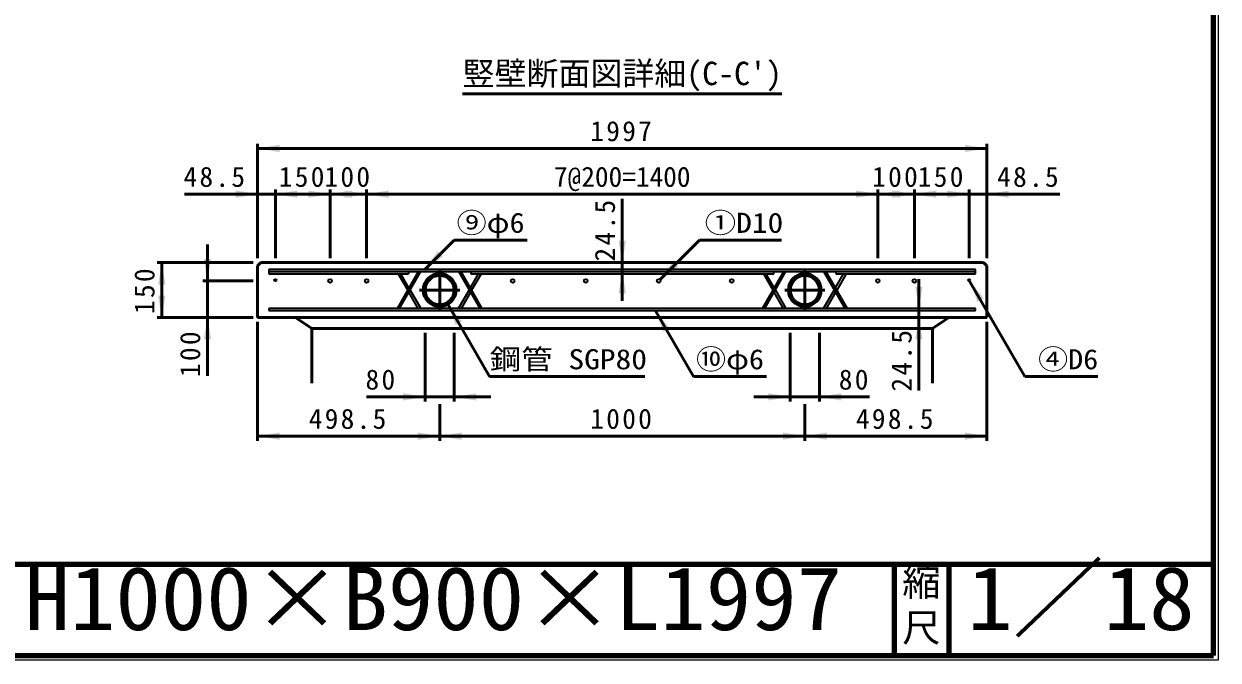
# Model space of a CAD drawing. Units: millimetres, scale not verified, with parts at other scales. Extents: x 100 to 4105, y 100 to 2870.
# Drawn here: x 2797 to 4105, y 100 to 797 of the extents above; entities that cross this region are included whole.
import ezdxf
from ezdxf.enums import TextEntityAlignment as Align

# ---------------------------------------------------------------- set-up
doc = ezdxf.new("R2010")
doc.units = ezdxf.units.MM
doc.header["$LTSCALE"] = 5
doc.linetypes.add('USER2', pattern=[13.4, 10, -1.2, 1, -1.2])
doc.layers.add('V-nasSTD', color=7, linetype='Continuous', lineweight=50)
doc.styles.add('ＭＳ ゴシック', font='')
doc.styles.get('ＭＳ ゴシック').set_extended_font_data('MS Gothic')

msp = doc.modelspace()

# ---------------------------------------------------------------- hatches: boundary and pattern name
at = {"layer": 'V-nasSTD'}
for points in [[(3076.824, 660.232), (3076.824, 656.232), (3052.824, 660.232), (3076.824, 664.232)], [(3827.624, 660.232), (3827.624, 656.232), (3851.624, 660.232), (3827.624, 664.232)], [(3028.824, 610.232), (3028.824, 606.232), (3052.824, 610.232), (3028.824, 614.232)], [(3096.224, 610.232), (3096.224, 606.232), (3072.224, 610.232), (3096.224, 614.232)], [(3108.224, 610.232), (3108.224, 606.232), (3132.224, 610.232), (3108.224, 614.232)], [(3156.224, 610.232), (3156.224, 606.232), (3132.224, 610.232), (3156.224, 614.232)], [(3148.224, 610.232), (3148.224, 606.232), (3172.224, 610.232), (3148.224, 614.232)], [(3196.224, 610.232), (3196.224, 606.232), (3172.224, 610.232), (3196.224, 614.232)], [(3708.224, 610.232), (3708.224, 606.232), (3732.224, 610.232), (3708.224, 614.232)], [(3756.224, 610.232), (3756.224, 606.232), (3732.224, 610.232), (3756.224, 614.232)], [(3748.224, 610.232), (3748.224, 606.232), (3772.224, 610.232), (3748.224, 614.232)], [(3796.224, 610.232), (3796.224, 606.232), (3772.224, 610.232), (3796.224, 614.232)], [(3808.224, 610.232), (3808.224, 606.232), (3832.224, 610.232), (3808.224, 614.232)], [(3875.624, 610.232), (3875.624, 606.232), (3851.624, 610.232), (3875.624, 614.232)], [(3452.224, 559.232), (3456.224, 559.232), (3452.224, 535.232), (3448.224, 559.232)], [(2997.824, 539.232), (3001.824, 539.232), (2997.824, 515.232), (2993.824, 539.232)], [(3252.956, 544.803), (3255.784, 541.974), (3235.985, 527.832), (3250.127, 547.631)], [(3510.608, 533.617), (3513.437, 530.789), (3493.638, 516.647), (3507.78, 536.446)], [(2947.824, 511.232), (2943.824, 511.232), (2947.824, 535.232), (2951.824, 511.232)], [(3452.224, 501.432), (3448.224, 501.432), (3452.224, 525.432), (3456.224, 501.432)], [(3844.824, 494.208), (3841.36, 492.208), (3832.824, 514.993), (3848.288, 496.208)], [(2947.824, 499.232), (2951.824, 499.232), (2947.824, 475.232), (2943.824, 499.232)], [(3777.224, 509.032), (3781.224, 509.032), (3777.224, 485.032), (3773.224, 509.032)], [(3273.224, 468.859), (3269.76, 466.859), (3261.224, 489.644), (3276.688, 470.859)], [(2997.824, 451.232), (2993.824, 451.232), (2997.824, 475.232), (3001.824, 451.232)], [(3500.685, 461.648), (3497.22, 459.648), (3488.685, 482.432), (3504.149, 463.648)], [(3777.224, 451.232), (3773.224, 451.232), (3777.224, 475.232), (3781.224, 451.232)], [(3212.224, 388.232), (3212.224, 392.232), (3236.224, 388.232), (3212.224, 384.232)], [(3292.224, 388.232), (3292.224, 384.232), (3268.224, 388.232), (3292.224, 392.232)], [(3612.224, 388.232), (3612.224, 392.232), (3636.224, 388.232), (3612.224, 384.232)], [(3692.224, 388.232), (3692.224, 384.232), (3668.224, 388.232), (3692.224, 392.232)], [(3076.824, 345.232), (3076.824, 341.232), (3052.824, 345.232), (3076.824, 349.232)], [(3228.224, 345.232), (3228.224, 341.232), (3252.224, 345.232), (3228.224, 349.232)], [(3276.224, 345.232), (3276.224, 341.232), (3252.224, 345.232), (3276.224, 349.232)], [(3628.224, 345.232), (3628.224, 341.232), (3652.224, 345.232), (3628.224, 349.232)], [(3676.224, 345.232), (3676.224, 341.232), (3652.224, 345.232), (3676.224, 349.232)], [(3827.624, 345.232), (3827.624, 341.232), (3851.624, 345.232), (3827.624, 349.232)]]:
    msp.add_hatch(color=256, dxfattribs=at).paths.add_polyline_path(points)

# ---------------------------------------------------------------- linework, layer by layer
at = {"layer": 'V-nasSTD', "lineweight": 100}
for p, q in [((4100, 105), (4100, 2865)), ((105, 205), (4100, 205)), ((3750, 205), (3750, 105)), ((3810, 205), (3810, 105)), ((105, 105), (4100, 105))]:
    msp.add_line(p, q, dxfattribs=at)
at = {"layer": 'V-nasSTD'}
for p, q in [((3277.224, 720.232), (3627.224, 720.232)), ((3052.824, 540.232), (3052.824, 665.232)), ((3851.624, 660.232), (3052.824, 660.232)), ((3851.624, 540.232), (3851.624, 665.232)), ((3072.224, 540.232), (3072.224, 615.232)), ((3132.224, 540.232), (3132.224, 615.232)), ((3172.224, 540.232), (3172.224, 615.232)), ((3732.224, 540.232), (3732.224, 615.232)), ((3772.224, 540.232), (3772.224, 615.232)), ((3832.224, 540.232), (3832.224, 615.232)), ((3052.824, 610.232), (2972.824, 610.232)), ((3072.224, 610.232), (3052.824, 610.232)), ((3132.224, 610.232), (3072.224, 610.232)), ((3172.224, 610.232), (3132.224, 610.232)), ((3172.224, 610.232), (3732.224, 610.232)), ((3452.224, 535.232), (3452.224, 605.232)), ((3732.224, 610.232), (3772.224, 610.232)), ((3772.224, 610.232), (3832.224, 610.232)), ((3832.224, 610.232), (3851.624, 610.232)), ((3851.624, 610.232), (3931.624, 610.232)), ((2997.824, 555.232), (2997.824, 515.232)), ((3267.985, 559.832), (3235.985, 527.832)), ((3267.985, 559.832), (3347.985, 559.832)), ((3536.824, 559.832), (3493.638, 516.647)), ((3536.824, 559.832), (3626.824, 559.832)), ((2942.824, 535.232), (3047.824, 535.232)), ((2947.824, 535.232), (2947.824, 475.232)), ((3056.424, 535.232), (3052.824, 531.632)), ((3052.824, 531.632), (3052.824, 475.232)), ((3848.024, 535.232), (3056.424, 535.232)), ((3452.224, 525.432), (3452.224, 535.232)), ((3452.224, 493.432), (3452.224, 525.432)), ((3851.624, 531.632), (3848.024, 535.232)), ((3851.624, 475.232), (3851.624, 531.632)), ((2992.824, 515.232), (3047.824, 515.232)), ((2997.824, 515.232), (2997.824, 475.232)), ((3777.224, 517.032), (3777.224, 485.032)), ((3893.192, 410.432), (3832.824, 514.993)), ((3306.956, 410.432), (3261.224, 489.644)), ((3777.224, 475.232), (3777.224, 485.032)), ((2942.824, 475.232), (3047.824, 475.232)), ((2997.824, 475.232), (2997.824, 411.232)), ((3052.824, 475.232), (3851.624, 475.232)), ((3112.224, 463.232), (3094.404, 475.232)), ((3530.254, 410.432), (3488.685, 482.432)), ((3777.224, 475.232), (3777.224, 395.232)), ((3810.044, 475.232), (3792.224, 463.232)), ((3052.824, 470.232), (3052.824, 340.232)), ((3112.224, 403.232), (3112.224, 463.232)), ((3112.224, 463.232), (3792.224, 463.232)), ((3236.224, 458.232), (3236.224, 383.232)), ((3268.224, 458.232), (3268.224, 383.232)), ((3636.224, 458.232), (3636.224, 383.232)), ((3668.224, 458.232), (3668.224, 383.232)), ((3792.224, 403.232), (3792.224, 463.232)), ((3851.624, 470.232), (3851.624, 340.232)), ((3306.956, 410.432), (3476.956, 410.432)), ((3530.254, 410.432), (3610.254, 410.432)), ((3973.192, 410.432), (3893.192, 410.432)), ((3236.224, 388.232), (3172.224, 388.232)), ((3268.224, 388.232), (3236.224, 388.232)), ((3252.224, 380.232), (3252.224, 340.232)), ((3308.224, 388.232), (3268.224, 388.232)), ((3596.224, 388.232), (3636.224, 388.232)), ((3636.224, 388.232), (3668.224, 388.232)), ((3652.224, 380.232), (3652.224, 340.232)), ((3668.224, 388.232), (3723.224, 388.232)), ((3252.224, 345.232), (3052.824, 345.232)), ((3652.224, 345.232), (3252.224, 345.232)), ((3851.624, 345.232), (3652.224, 345.232))]:
    msp.add_line(p, q, dxfattribs=at)
at = {"layer": 'V-nasSTD', "lineweight": 35}
for p, q in [((3065.224, 527.832), (3065.224, 525.432)), ((3839.224, 527.832), (3065.224, 527.832)), ((3065.224, 525.432), (3839.224, 525.432)), ((3065.224, 525.432), (3065.224, 523.032)), ((3228.846, 525.432), (3205.521, 485.032)), ((3208.292, 485.032), (3231.617, 525.432)), ((3218.224, 525.432), (3218.224, 523.032)), ((3272.83, 525.432), (3296.155, 485.032)), ((3298.926, 485.032), (3275.601, 525.432)), ((3286.224, 525.432), (3286.224, 523.032)), ((3628.846, 525.432), (3605.521, 485.032)), ((3608.292, 485.032), (3631.617, 525.432)), ((3618.224, 523.032), (3618.224, 525.432)), ((3672.83, 525.432), (3696.155, 485.032)), ((3698.926, 485.032), (3675.601, 525.432)), ((3686.224, 525.432), (3686.224, 523.032)), ((3839.224, 525.432), (3839.224, 527.832)), ((3839.224, 523.032), (3839.224, 525.432)), ((3065.224, 523.032), (3218.224, 523.032)), ((3206.907, 523.032), (3217.183, 505.232)), ((3218.569, 507.632), (3209.678, 523.032)), ((3285.878, 507.632), (3294.769, 523.032)), ((3286.224, 523.032), (3618.224, 523.032)), ((3297.541, 523.032), (3287.264, 505.232)), ((3606.907, 523.032), (3617.183, 505.232)), ((3618.569, 507.632), (3609.678, 523.032)), ((3685.878, 507.632), (3694.769, 523.032)), ((3686.224, 523.032), (3839.224, 523.032)), ((3697.541, 523.032), (3687.264, 505.232)), ((3228.846, 485.032), (3218.569, 502.832)), ((3219.955, 505.232), (3231.617, 485.032)), ((3272.83, 485.032), (3284.493, 505.232)), ((3285.878, 502.832), (3275.601, 485.032)), ((3628.846, 485.032), (3618.569, 502.832)), ((3619.955, 505.232), (3631.617, 485.032)), ((3672.83, 485.032), (3684.493, 505.232)), ((3685.878, 502.832), (3675.601, 485.032)), ((3065.224, 485.032), (3065.224, 482.632)), ((3839.224, 485.032), (3065.224, 485.032)), ((3839.224, 482.632), (3839.224, 485.032)), ((3065.224, 482.632), (3839.224, 482.632))]:
    msp.add_line(p, q, dxfattribs=at)
at = {"layer": 'V-nasSTD', "linetype": 'USER2'}
for p, q in [((3252.224, 527.232), (3252.224, 483.232)), ((3652.224, 527.232), (3652.224, 483.232)), ((3230.224, 505.232), (3274.224, 505.232)), ((3630.224, 505.232), (3674.224, 505.232))]:
    msp.add_line(p, q, dxfattribs=at)
at = {"layer": 'V-nasSTD', "lineweight": 13}
msp.add_lwpolyline([(100, 100), (100, 2870), (4105, 2870), (4105, 100)], close=True, dxfattribs=at)
at = {"layer": 'V-nasSTD', "lineweight": 35}
for centre, radius in [((3072.224, 516.032), 1.2), ((3132.224, 515.232), 2), ((3172.224, 515.232), 2), ((3332.224, 515.232), 2), ((3412.224, 515.232), 2), ((3492.224, 515.232), 2), ((3572.224, 515.232), 2), ((3732.224, 515.232), 2), ((3772.224, 515.232), 2), ((3832.224, 516.032), 1.2)]:
    msp.add_circle(centre, radius, dxfattribs=at)
at = {"layer": 'V-nasSTD'}
for centre, radius in [((3252.224, 505.232), 18), ((3252.224, 505.232), 16), ((3652.224, 505.232), 18), ((3652.224, 505.232), 16)]:
    msp.add_circle(centre, radius, dxfattribs=at)

# ---------------------------------------------------------------- texts
at = {"layer": 'V-nasSTD', "style": 'ＭＳ ゴシック'}
for s, height, p in [("竪壁断面図詳細(C-C')", 25.66, (3452.224, 755.232)), ('7@200=1400', 21.99, (3452.224, 640.232))]:
    msp.add_text(s, height=height, dxfattribs=at).set_placement(p, align=Align.TOP_CENTER)
for s, width, p in [('⑨φ6', 1.1, (3307.985, 589.832)), ('①D10', 1.15, (3585.574, 589.832)), ('鋼管 SGP80', 1.15, (3393.206, 440.432)), ('⑩φ6', 1.1, (3570.254, 440.432)), ('④D6', 1.1, (3940.692, 440.432))]:
    msp.add_text(s, height=21.99, dxfattribs=dict(at, width=width)).set_placement(p, align=Align.TOP_CENTER)
at = {"layer": 'V-nasSTD', "style": 'ＭＳ ゴシック', "width": 1.05}
for s, p in [('1／18', (3830.25, 202.582)), ('H1000×B900×L1997', (2797.5, 202.508))]:
    msp.add_text(s, height=69.65, dxfattribs=at).set_placement(p, align=Align.TOP_LEFT)
at = {"layer": 'V-nasSTD', "style": 'ＭＳ ゴシック'}
for s, p in [('縮', (3758.982, 200.999)), ('尺', (3758.976, 151.01))]:
    msp.add_text(s, height=30.79, dxfattribs=at).set_placement(p, align=Align.TOP_LEFT)
at = {"layer": 'V-nasSTD', "char_height": 21.99, "attachment_point": 2, "style": 'ＭＳ ゴシック'}
for s, insert in [('\\T1.17;1997', (3452.224, 690.232)), ('\\T1.17;48.5', (3006.574, 640.232)), ('\\T1.17;150', (3102.224, 640.232)), ('\\T1.17;100', (3152.224, 640.232)), ('\\T1.17;100', (3752.224, 640.232)), ('\\T1.17;150', (3802.224, 640.232)), ('\\T1.17;48.5', (3897.874, 640.232)), ('\\T1.17;80', (3188.474, 418.232)), ('\\T1.17;80', (3706.974, 418.232)), ('\\T1.17;498.5', (3152.524, 375.232)), ('\\T1.17;1000', (3452.224, 375.232)), ('\\T1.17;498.5', (3751.924, 375.232))]:
    msp.add_mtext(s, dxfattribs=dict(at, insert=insert))
at = {"layer": 'V-nasSTD', "char_height": 21.99, "attachment_point": 2, "rotation": 90, "style": 'ＭＳ ゴシック'}
for s, insert in [('\\T1.17;24.5', (3422.224, 571.482)), ('\\T1.17;150', (2917.824, 505.232)), ('\\T1.17;100', (2967.824, 436.232)), ('\\T1.17;24.5', (3747.224, 428.982))]:
    msp.add_mtext(s, dxfattribs=dict(at, insert=insert))

doc.saveas('drawing.dxf')
